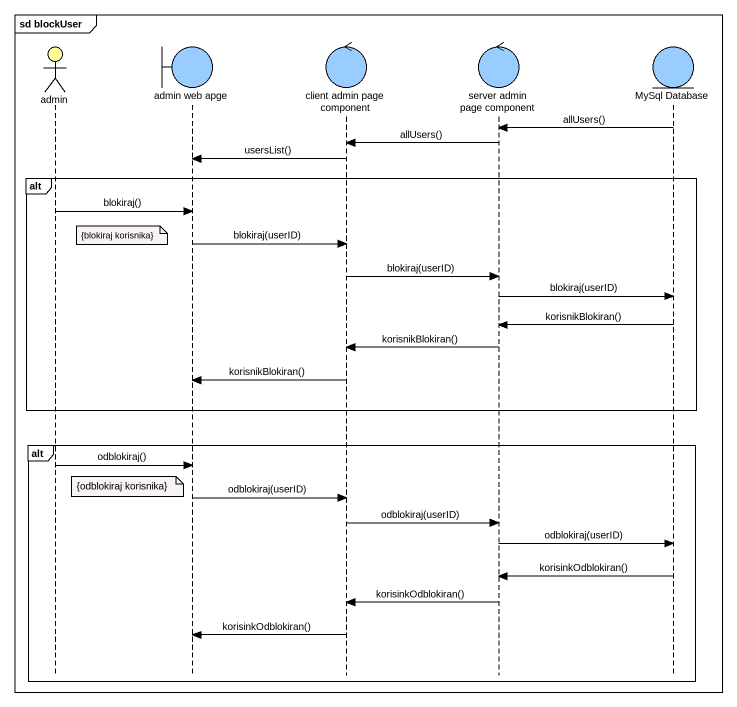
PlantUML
@startuml
mainframe sd blockUser
hide footbox
actor admin #FFFE99
boundary "admin web apge" as admin_web_apge #99CCFF
control "client admin page component" as client_admin_page_component #99CCFF
control "server admin page component" as server_admin_page_component #99CCFF
entity "MySql Database" as MySql_Database #99CCFF

MySql_Database -> server_admin_page_component : allUsers()
server_admin_page_component -> client_admin_page_component : allUsers()
client_admin_page_component -> admin_web_apge : usersList()
alt
  admin -> admin_web_apge : blokiraj()
  note right of admin : {blokiraj korisnika}
  admin_web_apge -> client_admin_page_component : blokiraj(userID)
  client_admin_page_component -> server_admin_page_component : blokiraj(userID)
  server_admin_page_component -> MySql_Database : blokiraj(userID)
  MySql_Database -> server_admin_page_component : korisnikBlokiran()
  server_admin_page_component -> client_admin_page_component : korisnikBlokiran()
  client_admin_page_component -> admin_web_apge : korisnikBlokiran()
end
alt
  admin -> admin_web_apge : odblokiraj()
  note left of admin_web_apge : {odblokiraj korisnika}
  admin_web_apge -> client_admin_page_component : odblokiraj(userID)
  client_admin_page_component -> server_admin_page_component : odblokiraj(userID)
  server_admin_page_component -> MySql_Database : odblokiraj(userID)
  MySql_Database -> server_admin_page_component : korisinkOdblokiran()
  server_admin_page_component -> client_admin_page_component : korisinkOdblokiran()
  client_admin_page_component -> admin_web_apge : korisinkOdblokiran()
end
@enduml
